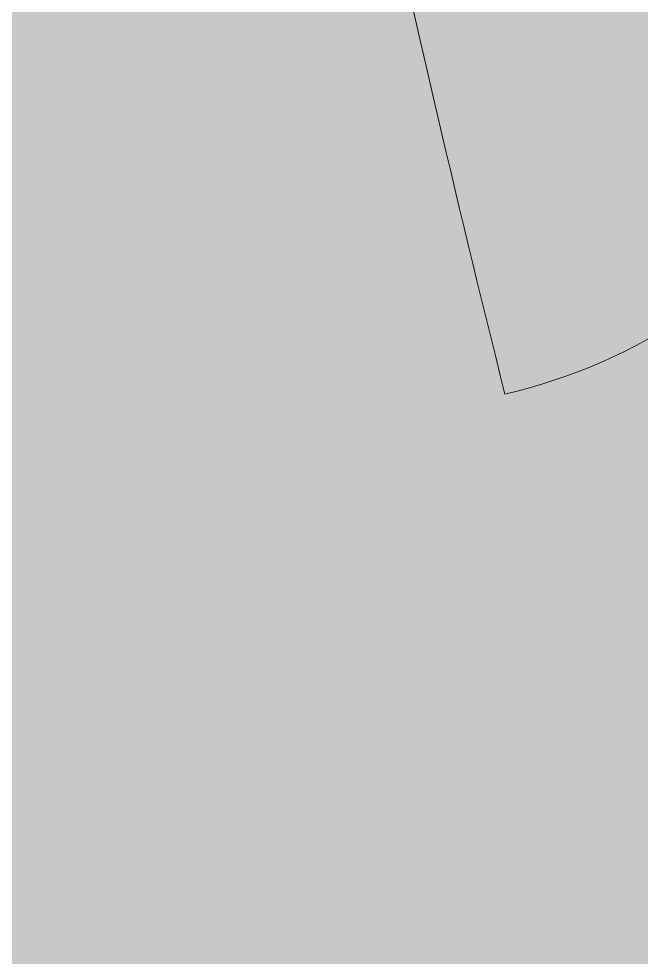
# Model space of a CAD drawing. Header units: centimetres. Extents: x 0.2 to 13.8, y -19.7 to -0.3.
# Drawn here: x 1.1759 to 1.3688, y -12.8812 to -12.5906 of the extents above; entities that cross this region are included whole.
import ezdxf

# ---------------------------------------------------------------- set-up
doc = ezdxf.new("R2010")
doc.units = ezdxf.units.CM
doc.header["$MEASUREMENT"] = 0
doc.layers.add('Layer 1', color=7, linetype='Continuous')

# ---------------------------------------------------------------- blocks, each defined once
blk = doc.blocks.new('block 3')
at = {"layer": 'Layer 1', "true_color": 0xe5c49d}
h = blk.add_hatch(color=31, dxfattribs=at)
h.dxf.hatch_style = 2
h.paths.add_polyline_path([(13.7855, -19.72249), (0.1845, -19.72249), (0.1845, -0.29253), (13.7855, -0.29253)])
blk = doc.blocks.new('block 4')
at = {"layer": 'Layer 1', "lineweight": 0}
for points, knots in [([(12.86103, -0.66961), (12.86103, -0.66961), (1.10897, -0.66961), (1.10897, -0.66961), (0.80703, -0.66961), (0.56164, -0.915), (0.56164, -1.21694), (0.56164, -1.21694), (0.56164, -18.79808), (0.56164, -18.79808), (0.56164, -19.10002), (0.80703, -19.34541), (1.10897, -19.34541), (1.10897, -19.34541), (12.86103, -19.34541), (12.86103, -19.34541), (13.16297, -19.34541), (13.40836, -19.10002), (13.40836, -18.79808), (13.40836, -18.79808), (13.40836, -1.21694), (13.40836, -1.21694), (13.40836, -0.915), (13.16297, -0.66961), (12.86103, -0.66961)], [0, 0, 0, 0, 1, 1, 1, 2, 2, 2, 3, 3, 3, 4, 4, 4, 5, 5, 5, 6, 6, 6, 7, 7, 7, 8, 8, 8, 8]), ([(1.24606, -12.3329), (1.29918, -12.39699), (1.36533, -12.44463), (1.44381, -12.47513), (1.47569, -12.48747), (1.47569, -12.48816), (1.47534, -12.52106), (1.475, -12.60606), (1.40851, -12.68796), (1.3266, -12.70682), (1.29575, -12.58377), (1.26902, -12.45903), (1.24606, -12.3329)], [0, 0, 0, 0, 1, 1, 1, 2, 2, 2, 3, 3, 3, 4, 4, 4, 4])]:
    blk.add_open_spline(points, degree=3, knots=knots, dxfattribs=at)
blk = doc.blocks.new('block 2')
at = {"layer": 'Layer 1'}
for name in ['block 3', 'block 4']:
    blk.add_blockref(name, (0, 0), dxfattribs=at)

msp = doc.modelspace()

# ---------------------------------------------------------------- block references
at = {"layer": 'Layer 1'}
msp.add_blockref('block 2', (0, 0), dxfattribs=at)

doc.saveas('drawing.dxf')
